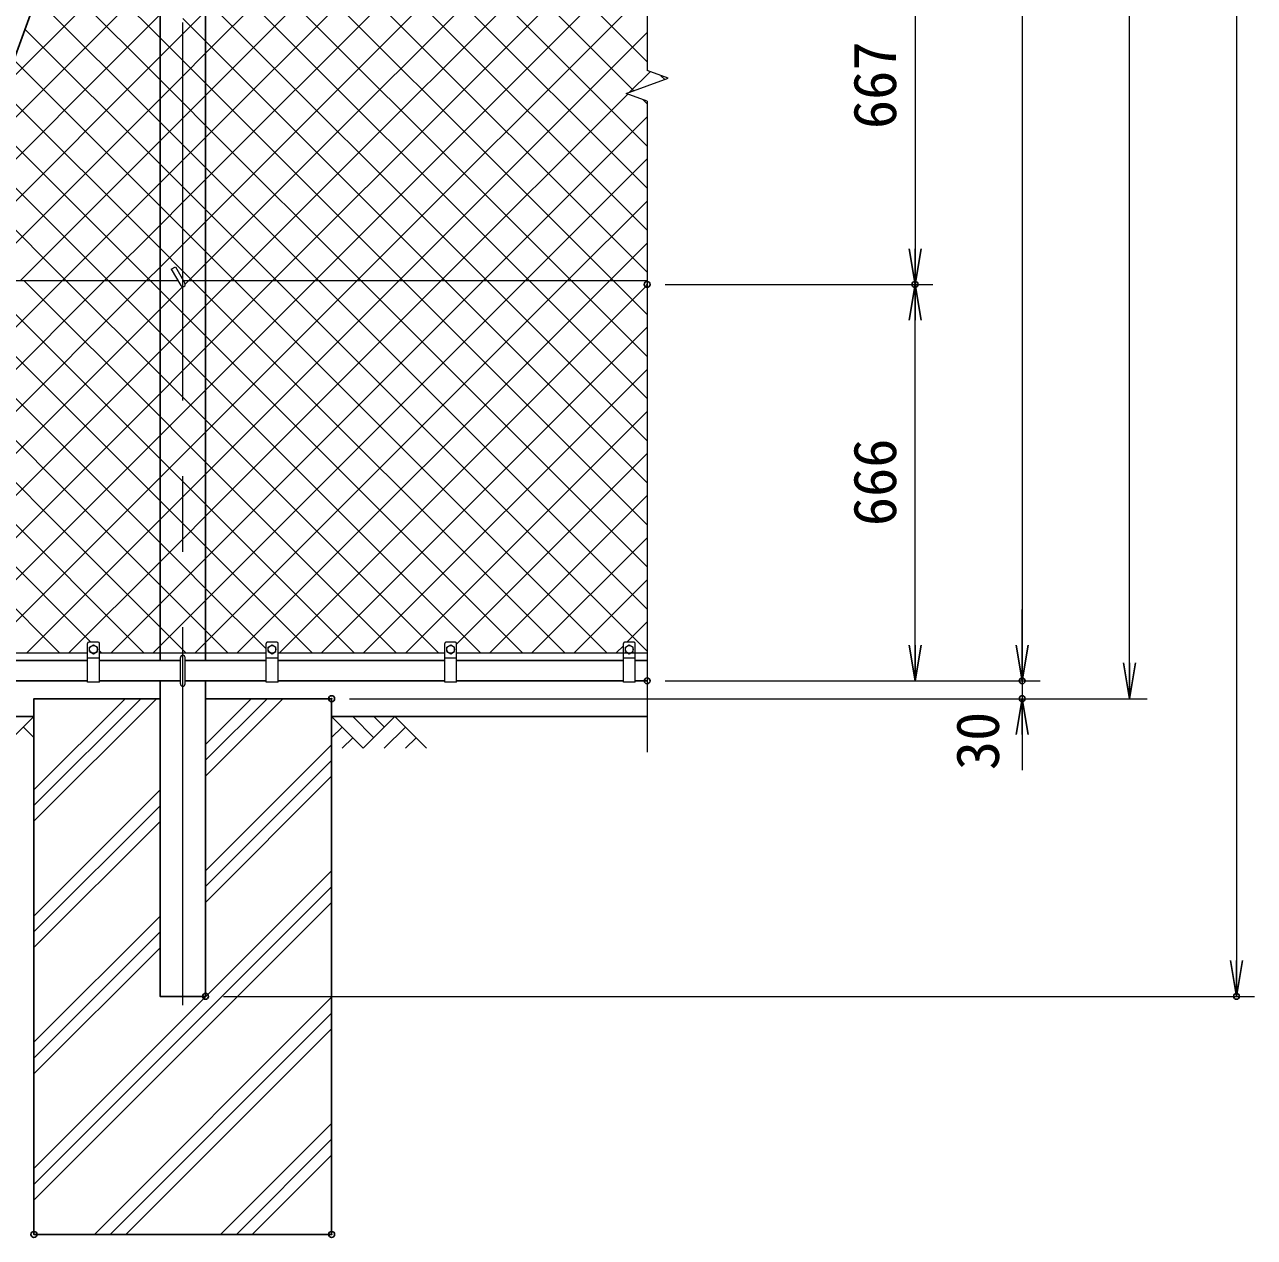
# Model space of a CAD drawing. Units: millimetres, scale not verified. Extents: x -6300 to 6300, y -4455 to 4455.
# Drawn here: x -3043 to -977, y -2530 to -492 of the extents above; entities that cross this region are included whole.
import ezdxf
from ezdxf.enums import TextEntityAlignment as Align

# ---------------------------------------------------------------- set-up
doc = ezdxf.new("R2010")
doc.units = ezdxf.units.MM
doc.header["$LTSCALE"] = 20
doc.header["$PDMODE"] = 32
doc.header["$PDSIZE"] = 10
doc.linetypes.add('USER1', pattern=[50.8, 31.75, -6.35, 6.35, -6.35])
for name, color, linetype, lineweight in [('0-0_D-STR1', 1, 'Continuous', 25), ('0-1_D-STR3', 3, 'Continuous', 13), ('0-2_D-BMK', 2, 'USER1', 13), ('0-3_D-STR2', 7, 'Continuous', 13), ('0-4_D-STR-DIM', 7, 'Continuous', 13), ('0-6_Defpoints', 8, 'Continuous', 25), ('0-7_D-DCR-HCH', 7, 'Continuous', 13), ('0-8_D-STR4', 7, 'Continuous', 25), ('0-9_D-BGD', 7, 'Continuous', 25)]:
    doc.layers.add(name, color=color, linetype=linetype, lineweight=lineweight)
doc.layers.add('0-5_0', color=7, linetype='Continuous')
doc.styles.add('ＭＳ ゴシック', font='')
doc.styles.get('ＭＳ ゴシック').set_extended_font_data('MS Gothic')

# ---------------------------------------------------------------- blocks, each defined once
blk = doc.blocks.new('_Open')
at = {"layer": '0-5_0'}
blk.add_line((-20, 3.333), (0, 0), dxfattribs=at)
blk.add_lwpolyline([(-20, -3.333), (0, 0), (-20, 0)], dxfattribs=at)

msp = doc.modelspace()

# ---------------------------------------------------------------- linework, layer by layer
at = {"layer": '0-0_D-STR1'}
for p, q in [((-2815.13, 388.34), (-2815.13, -1560.66)), ((-2738.83, -1560.66), (-2738.83, 388.34)), ((-2936.98, -1560.66), (-3216.98, -1560.66)), ((-2780.98, -1560.66), (-2916.98, -1560.66)), ((-2636.98, -1560.66), (-2772.98, -1560.66)), ((-2336.98, -1560.66), (-2616.98, -1560.66)), ((-2036.98, -1560.66), (-2316.98, -1560.66)), ((-1996.98, -1560.66), (-2016.98, -1560.66)), ((-2936.98, -1594.66), (-3216.98, -1594.66)), ((-2780.98, -1594.66), (-2916.98, -1594.66)), ((-2636.98, -1594.66), (-2772.98, -1594.66)), ((-2336.98, -1594.66), (-2616.98, -1594.66)), ((-2036.98, -1594.66), (-2316.98, -1594.66)), ((-1996.98, -1594.66), (-2016.98, -1594.66))]:
    msp.add_line(p, q, dxfattribs=at)
msp.add_lwpolyline([(-2815.13, -1594.66), (-2815.13, -2124.66), (-2738.83, -2124.66), (-2738.83, -1594.66)], dxfattribs=at)
at = {"layer": '0-1_D-STR3'}
for p, q in [((-2796.37, -903.07), (-2789.45, -899.07)), ((-2796.37, -903.07), (-2780.45, -930.66)), ((-2789.45, -899.07), (-2773.52, -926.66)), ((-2785.06, -922.66), (-4575.83, -922.66)), ((-1996.98, -922.66), (-2775.83, -922.66)), ((-3216.98, -1547.66), (-2936.98, -1547.66)), ((-2936.98, -1596.66), (-2936.98, -1531.66)), ((-2918.98, -1529.66), (-2934.98, -1529.66)), ((-2933.48, -1545.4), (-2933.48, -1537.92)), ((-2933.48, -1545.4), (-2926.98, -1549.16)), ((-2926.98, -1549.16), (-2920.48, -1545.4)), ((-2920.48, -1545.4), (-2920.48, -1537.92)), ((-2916.98, -1596.66), (-2916.98, -1531.66)), ((-2916.98, -1547.66), (-2636.98, -1547.66)), ((-2636.98, -1596.66), (-2636.98, -1531.66)), ((-2618.98, -1529.66), (-2634.98, -1529.66)), ((-2633.48, -1545.4), (-2633.48, -1537.92)), ((-2633.48, -1545.4), (-2626.98, -1549.16)), ((-2626.98, -1549.16), (-2620.48, -1545.4)), ((-2620.48, -1545.4), (-2620.48, -1537.92)), ((-2616.98, -1596.66), (-2616.98, -1531.66)), ((-2616.98, -1547.66), (-2336.98, -1547.66)), ((-2336.98, -1596.66), (-2336.98, -1531.66)), ((-2318.98, -1529.66), (-2334.98, -1529.66)), ((-2333.48, -1545.4), (-2333.48, -1537.92)), ((-2333.48, -1545.4), (-2326.98, -1549.16)), ((-2326.98, -1549.16), (-2320.48, -1545.4)), ((-2320.48, -1545.4), (-2320.48, -1537.92)), ((-2316.98, -1596.66), (-2316.98, -1531.66)), ((-2316.98, -1547.66), (-1996.98, -1547.66)), ((-2036.98, -1596.66), (-2036.98, -1531.66)), ((-2018.98, -1529.66), (-2034.98, -1529.66)), ((-2033.48, -1545.4), (-2033.48, -1537.92)), ((-2033.48, -1545.4), (-2026.98, -1549.16)), ((-2026.98, -1549.16), (-2020.48, -1545.4)), ((-2020.48, -1545.4), (-2020.48, -1537.92)), ((-2016.98, -1596.66), (-2016.98, -1531.66)), ((-2916.98, -1556.66), (-2936.98, -1556.66)), ((-2780.98, -1599.66), (-2780.98, -1555.66)), ((-2772.98, -1599.66), (-2772.98, -1555.66)), ((-2616.98, -1556.66), (-2636.98, -1556.66)), ((-2316.98, -1556.66), (-2336.98, -1556.66)), ((-2016.98, -1556.66), (-2036.98, -1556.66)), ((-2916.98, -1596.66), (-2936.98, -1596.66)), ((-2616.98, -1596.66), (-2636.98, -1596.66)), ((-2316.98, -1596.66), (-2336.98, -1596.66)), ((-2016.98, -1596.66), (-2036.98, -1596.66))]:
    msp.add_line(p, q, dxfattribs=at)
for points in [[(-2933.48, -1537.92), (-2926.98, -1534.16), (-2920.48, -1537.92)], [(-2633.48, -1537.92), (-2626.98, -1534.16), (-2620.48, -1537.92)], [(-2333.48, -1537.92), (-2326.98, -1534.16), (-2320.48, -1537.92)], [(-2033.48, -1537.92), (-2026.98, -1534.16), (-2020.48, -1537.92)]]:
    msp.add_lwpolyline(points, dxfattribs=at)
for centre in [(-2926.98, -1541.66), (-2626.98, -1541.66), (-2326.98, -1541.66), (-2026.98, -1541.66)]:
    msp.add_circle(centre, 6.49, dxfattribs=at)
for centre, radius, start, end in [((-2776.98, -928.66), 4, 210, 30), ((-2934.98, -1531.66), 2, 90, 180), ((-2918.98, -1531.66), 2, 0, 90), ((-2634.98, -1531.66), 2, 90, 180), ((-2618.98, -1531.66), 2, 0, 90), ((-2334.98, -1531.66), 2, 90, 180), ((-2318.98, -1531.66), 2, 0, 90), ((-2034.98, -1531.66), 2, 90, 180), ((-2018.98, -1531.66), 2, 0, 90), ((-2776.98, -1555.66), 4, 0, 180), ((-2776.98, -1599.66), 4, 180, 0)]:
    msp.add_arc(centre, radius, start, end, dxfattribs=at)
at = {"layer": '0-2_D-BMK'}
msp.add_line((-2776.98, -2139.66), (-2776.98, 2445.34), dxfattribs=at)
at = {"layer": '0-3_D-STR2'}
for p, q in [((-2738.83, -540.42), (-2454.07, -255.66)), ((-2738.83, -611.13), (-2383.36, -255.66)), ((-2738.83, -681.84), (-2312.65, -255.66)), ((-2738.83, -752.55), (-2241.94, -255.66)), ((-2738.83, -823.26), (-2171.23, -255.66)), ((-1996.98, -908.31), (-2649.63, -255.66)), ((-1996.98, -837.6), (-2578.92, -255.66)), ((-1996.98, -766.89), (-2508.21, -255.66)), ((-1996.98, -696.18), (-2437.5, -255.66)), ((-2815.13, -514.43), (-2985.47, -344.09)), ((-2555.39, -922.66), (-1996.98, -364.25)), ((-2194.77, -922.66), (-2738.83, -378.6)), ((-2815.13, -585.14), (-3004.34, -395.93)), ((-2815.13, -655.85), (-3023.21, -447.77)), ((-2265.48, -922.66), (-2738.83, -449.31)), ((-2484.68, -922.66), (-1996.98, -434.96)), ((-2776.98, -507.86), (-2738.83, -469.71)), ((-2738.83, -520.02), (-2776.98, -481.87)), ((-2815.13, -726.56), (-3042.07, -499.62)), ((-2815.13, -546.01), (-2776.98, -507.86)), ((-2776.98, -552.58), (-2815.13, -514.43)), ((-2413.97, -922.66), (-1996.98, -505.68)), ((-2336.19, -922.66), (-2738.83, -520.02)), ((-3191.78, -922.66), (-2815.13, -546.01)), ((-2776.98, -578.57), (-2738.83, -540.42)), ((-2738.83, -590.73), (-2776.98, -552.58)), ((-2026.5, -605.9), (-1991.94, -571.34)), ((-1967.36, -584.38), (-1973.79, -577.95)), ((-2815.13, -616.72), (-2776.98, -578.57)), ((-2776.98, -623.29), (-2815.13, -585.14)), ((-2406.9, -922.66), (-2738.83, -590.73)), ((-3121.07, -922.66), (-2815.13, -616.72)), ((-2776.98, -649.28), (-2738.83, -611.13)), ((-1996.98, -625.47), (-2004.31, -618.15)), ((-2738.83, -661.44), (-2776.98, -623.29)), ((-2831.16, -922.66), (-3098.68, -655.14)), ((-2815.13, -687.43), (-2776.98, -649.28)), ((-2776.98, -694), (-2815.13, -655.85)), ((-2272.54, -922.66), (-1996.98, -647.1)), ((-2477.61, -922.66), (-2738.83, -661.44)), ((-3050.36, -922.66), (-2815.13, -687.43)), ((-2776.98, -719.99), (-2738.83, -681.84)), ((-2738.83, -732.15), (-2776.98, -694)), ((-2901.87, -922.66), (-3117.55, -706.98)), ((-2815.13, -758.14), (-2776.98, -719.99)), ((-2201.83, -922.66), (-1996.98, -717.81)), ((-2776.98, -764.71), (-2815.13, -726.56)), ((-2548.32, -922.66), (-2738.83, -732.15)), ((-2972.58, -922.66), (-3136.42, -758.82)), ((-2979.65, -922.66), (-2815.13, -758.14)), ((-2776.98, -790.7), (-2738.83, -752.55)), ((-2738.83, -802.86), (-2776.98, -764.71)), ((-2815.13, -828.85), (-2776.98, -790.7)), ((-2619.03, -922.66), (-2738.83, -802.86)), ((-2776.98, -861.41), (-2738.83, -823.26)), ((-2908.94, -922.66), (-2815.13, -828.85)), ((-2815.13, -899.56), (-2776.98, -861.41)), ((-2838.23, -922.66), (-2815.13, -899.56)), ((-3400.81, -1485.24), (-2838.23, -922.66)), ((-3360.35, -1374.07), (-2908.94, -922.66)), ((-3319.89, -1262.89), (-2979.65, -922.66)), ((-2815.13, -1292.24), (-3184.72, -922.66)), ((-2815.13, -1221.53), (-3114.01, -922.66)), ((-2815.13, -1150.82), (-3043.29, -922.66)), ((-2815.13, -1080.11), (-2972.58, -922.66)), ((-2815.13, -1009.4), (-2901.87, -922.66)), ((-2815.13, -938.69), (-2831.16, -922.66)), ((-2738.83, -1106.1), (-2555.39, -922.66)), ((-2738.83, -1176.81), (-2484.68, -922.66)), ((-2738.83, -1247.53), (-2413.97, -922.66)), ((-2738.83, -1388.95), (-2272.54, -922.66)), ((-2738.83, -1459.66), (-2201.83, -922.66)), ((-1996.98, -1544.71), (-2619.03, -922.66)), ((-1996.98, -1474), (-2548.32, -922.66)), ((-1996.98, -1403.29), (-2477.61, -922.66)), ((-1996.98, -1332.58), (-2406.9, -922.66)), ((-1996.98, -1261.87), (-2336.19, -922.66)), ((-1996.98, -1191.16), (-2265.48, -922.66)), ((-1996.98, -1120.45), (-2194.77, -922.66)), ((-2776.98, -976.84), (-2815.13, -938.69)), ((-2614.7, -1547.66), (-1996.98, -929.94)), ((-2738.83, -1014.99), (-2776.98, -976.84)), ((-2776.98, -1047.55), (-2815.13, -1009.4)), ((-2543.99, -1547.66), (-1996.98, -1000.65)), ((-2206.16, -1547.66), (-2738.83, -1014.99)), ((-2738.83, -1085.7), (-2776.98, -1047.55)), ((-2473.28, -1547.66), (-1996.98, -1071.36)), ((-2776.98, -1118.26), (-2815.13, -1080.11)), ((-2276.87, -1547.66), (-2738.83, -1085.7)), ((-2776.98, -1144.25), (-2738.83, -1106.1)), ((-2842.56, -1547.66), (-3268.5, -1121.72)), ((-2738.83, -1156.41), (-2776.98, -1118.26)), ((-2815.13, -1182.4), (-2776.98, -1144.25)), ((-2776.98, -1188.97), (-2815.13, -1150.82)), ((-2347.58, -1547.66), (-2738.83, -1156.41)), ((-2402.57, -1547.66), (-1996.98, -1142.07)), ((-2931.27, -1529.66), (-3287.37, -1173.56)), ((-2776.98, -1214.96), (-2738.83, -1176.81)), ((-3180.39, -1547.66), (-2815.13, -1182.4)), ((-2738.83, -1227.12), (-2776.98, -1188.97)), ((-2815.13, -1253.11), (-2776.98, -1214.96)), ((-2316.98, -1532.78), (-1996.98, -1212.78)), ((-2983.98, -1547.66), (-3306.24, -1225.4)), ((-2776.98, -1259.68), (-2815.13, -1221.53)), ((-2418.29, -1547.66), (-2738.83, -1227.12)), ((-3109.68, -1547.66), (-2815.13, -1253.11)), ((-2776.98, -1285.68), (-2738.83, -1247.53)), ((-2738.83, -1297.83), (-2776.98, -1259.68)), ((-2815.13, -1323.83), (-2776.98, -1285.68)), ((-2776.98, -1330.39), (-2815.13, -1292.24)), ((-2489.01, -1547.66), (-2738.83, -1297.83)), ((-2261.15, -1547.66), (-1996.98, -1283.49)), ((-3038.97, -1547.66), (-2815.13, -1323.83)), ((-2738.83, -1368.54), (-2776.98, -1330.39)), ((-2190.44, -1547.66), (-1996.98, -1354.2)), ((-2559.72, -1547.66), (-2738.83, -1368.54)), ((-2776.98, -1427.1), (-2738.83, -1388.95)), ((-2119.73, -1547.66), (-1996.98, -1424.91)), ((-2815.13, -1465.25), (-2776.98, -1427.1)), ((-2897.54, -1547.66), (-2815.13, -1465.25)), ((-2776.98, -1497.81), (-2738.83, -1459.66)), ((-2815.13, -1535.96), (-2776.98, -1497.81)), ((-2031.02, -1529.66), (-1996.98, -1495.62)), ((-2913.27, -1547.66), (-2916.98, -1543.95)), ((-2826.83, -1547.66), (-2815.13, -1535.96)), ((-2049.02, -1547.66), (-2036.98, -1535.62))]:
    msp.add_line(p, q, dxfattribs=at)
for points in [[(-3117.56, -707.02), (-2815.13, -404.59), (-2776.98, -366.44), (-2738.83, -328.29), (-2666.2, -255.66), (-2024.2, 386.34)], [(-3077.1, -595.84), (-2815.13, -333.88), (-2776.98, -295.73), (-2738.83, -257.58), (-2736.92, -255.66), (-2092.92, 388.34)], [(-3158.03, -818.19), (-2815.13, -475.3), (-2776.98, -437.15), (-2738.83, -399), (-2595.49, -255.66), (-1996.98, 342.85)], [(-1996.98, -554.76), (-2296.08, -255.66), (-2738.83, 187.09), (-2776.98, 225.24), (-2777.91, 226.17)], [(-2019.2, -603.25), (-2366.79, -255.66), (-2738.83, 116.38), (-2776.98, 154.53), (-2796.78, 174.33)], [(-1996.98, -979.02), (-2053.34, -922.66), (-2720.34, -255.66), (-2738.83, -237.17), (-2776.98, -199.02), (-2815.13, -160.87), (-2891.12, -84.88)], [(-1996.98, -1049.73), (-2124.06, -922.66), (-2738.83, -307.88), (-2776.98, -269.73), (-2791.06, -255.66), (-2815.13, -231.58), (-2909.99, -136.72)], [(-2773.02, -928.16), (-2767.52, -922.66), (-2738.83, -893.97), (-2100.52, -255.66), (-1996.98, -152.12)], [(-3321.81, -1547.66), (-2815.13, -1040.98), (-2776.98, -1002.83), (-2738.83, -964.68), (-2696.81, -922.66), (-2029.81, -255.66), (-1996.98, -222.83)], [(-3233.1, -1529.66), (-2815.13, -1111.69), (-2776.98, -1073.54), (-2738.83, -1035.39), (-2626.1, -922.66), (-1996.98, -293.54)], [(-2064.74, -1547.66), (-2689.74, -922.66), (-2738.83, -873.57), (-2776.98, -835.42), (-2815.13, -797.27), (-3060.94, -551.46)], [(-2135.45, -1547.66), (-2738.83, -944.28), (-2760.45, -922.66), (-2776.98, -906.13), (-2815.13, -867.98), (-3079.81, -603.3)], [(-2968.26, -1547.66), (-2815.13, -1394.54), (-2776.98, -1356.39), (-2738.83, -1318.24), (-2343.26, -922.66), (-2029.55, -608.96)], [(-2756.12, -1547.66), (-2738.83, -1530.37), (-2131.12, -922.66), (-1996.98, -788.52)], [(-2685.41, -1547.66), (-2060.41, -922.66), (-1996.98, -859.23)], [(-3392.52, -1547.66), (-2815.13, -970.27), (-2777.48, -932.62)], [(-2636.98, -1541.11), (-2738.83, -1439.26), (-2776.98, -1401.11), (-2815.13, -1362.96), (-3211.89, -966.19)], [(-2701.14, -1547.66), (-2738.83, -1509.97), (-2776.98, -1471.82), (-2815.13, -1433.67), (-3230.76, -1018.03)], [(-2771.85, -1547.66), (-2776.98, -1542.53), (-2815.13, -1504.38), (-3249.63, -1069.88)]]:
    msp.add_lwpolyline(points, dxfattribs=at)
at = {"layer": '0-4_D-STR-DIM'}
for p, q in [((-1006.98, 2370.34), (-1006.98, -2064.66)), ((-1366.98, 2345.34), (-1366.98, -1534.66)), ((-1186.98, -1564.66), (-1186.98, 2345.34)), ((-1996.98, 1380.19), (-1996.98, -569.51)), ((-1546.98, -321.66), (-1546.98, -868.66)), ((-1961.74, -582.33), (-1996.98, -569.51)), ((-2032.22, -607.99), (-1961.74, -582.33)), ((-1996.98, -620.81), (-2032.22, -607.99)), ((-1996.98, -620.81), (-1996.98, -1714.66)), ((-1966.98, -928.66), (-1516.98, -928.66)), ((-1966.98, -928.66), (-1516.98, -928.66)), ((-1546.98, -1534.66), (-1546.98, -988.66)), ((-1366.98, -1534.66), (-1366.98, -1474.66)), ((-1966.98, -1594.66), (-1336.98, -1594.66)), ((-1966.98, -1594.66), (-1336.98, -1594.66)), ((-1966.98, -1594.66), (-1516.98, -1594.66)), ((-1366.98, -1594.66), (-1366.98, -1624.66)), ((-2496.98, -1624.66), (-1336.98, -1624.66)), ((-2496.98, -1624.66), (-1156.98, -1624.66)), ((-1366.98, -1684.66), (-1366.98, -1744.66)), ((-2708.83, -2124.66), (-976.98, -2124.66))]:
    msp.add_line(p, q, dxfattribs=at)
at = {"layer": '0-6_Defpoints'}
msp.add_line((-3433.36, -1574.66), (-1996.98, 2371.76), dxfattribs=at)
for p in [(-1996.98, -928.66), (-1546.98, -928.66), (-1996.98, -1594.66), (-1366.98, -1594.66), (-2526.98, -1624.66), (-1366.98, -1624.66), (-2738.83, -2124.66), (-1006.98, -2124.66), (-3026.98, -2524.66), (-2526.98, -2524.66)]:
    msp.add_point(p, dxfattribs=at)
at = {"layer": '0-7_D-DCR-HCH'}
for p, q in [((-3026.98, -1830.65), (-2820.99, -1624.66)), ((-3026.98, -1804.13), (-2847.51, -1624.66)), ((-3026.98, -1777.62), (-2874.02, -1624.66)), ((-2738.83, -1754.63), (-2608.86, -1624.66)), ((-2738.83, -1728.12), (-2635.38, -1624.66)), ((-2738.83, -1701.6), (-2661.89, -1624.66)), ((-3080.19, -1707.87), (-3026.98, -1654.66)), ((-3044.72, -1672.4), (-3026.98, -1690.05)), ((-2473.77, -1707.87), (-2526.98, -1654.66)), ((-2509.24, -1672.4), (-2526.98, -1690.05)), ((-2456.03, -1690.13), (-2491.51, -1654.66)), ((-2420.56, -1654.66), (-2473.77, -1707.87)), ((-2438.2, -1672.49), (-2456.03, -1654.66)), ((-2402.82, -1672.4), (-2438.46, -1707.87)), ((-2420.56, -1654.66), (-2367.35, -1707.87)), ((-2491.51, -1690.13), (-2509.33, -1707.87)), ((-2385.08, -1690.13), (-2402.9, -1707.87)), ((-2738.83, -1913.73), (-2526.98, -1701.88)), ((-2738.83, -1940.25), (-2526.98, -1728.4)), ((-2738.83, -1966.76), (-2526.98, -1754.91)), ((-3026.98, -1989.75), (-2815.13, -1777.9)), ((-3026.98, -2016.27), (-2815.13, -1804.42)), ((-3026.98, -2042.78), (-2815.13, -1830.93)), ((-3026.98, -2414.01), (-2526.98, -1914.01)), ((-3026.98, -2440.53), (-2526.98, -1940.53)), ((-3026.98, -2467.05), (-2526.98, -1967.05)), ((-3026.98, -2201.88), (-2815.13, -1990.03)), ((-3026.98, -2228.4), (-2815.13, -2016.55)), ((-3026.98, -2254.91), (-2815.13, -2043.06)), ((-2925.5, -2524.66), (-2526.98, -2126.15)), ((-2898.98, -2524.66), (-2526.98, -2152.66)), ((-2872.46, -2524.66), (-2526.98, -2179.18)), ((-2713.36, -2524.66), (-2526.98, -2338.28)), ((-2686.85, -2524.66), (-2526.98, -2364.79)), ((-2660.33, -2524.66), (-2526.98, -2391.31))]:
    msp.add_line(p, q, dxfattribs=at)
at = {"layer": '0-8_D-STR4'}
msp.add_line((-2526.98, -1624.66), (-2738.83, -1624.66), dxfattribs=at)
msp.add_lwpolyline([(-2815.13, -1624.66), (-3026.98, -1624.66), (-3026.98, -2524.66), (-2526.98, -2524.66), (-2526.98, -1624.66)], dxfattribs=at)
at = {"layer": '0-9_D-BGD'}
for p, q in [((-3026.98, -1654.66), (-4326.98, -1654.66)), ((-1996.98, -1654.66), (-2526.98, -1654.66))]:
    msp.add_line(p, q, dxfattribs=at)

# ---------------------------------------------------------------- block references
at = {"layer": '0-4_D-STR-DIM', "xscale": 3, "yscale": 3}
for p, rotation in [((-1546.98, -928.66), 270), ((-1546.98, -928.66), 90), ((-1546.98, -1594.66), 270), ((-1366.98, -1594.66), 270), ((-1366.98, -1594.66), 270), ((-1186.98, -1624.66), 270), ((-1366.98, -1624.66), 90), ((-1006.98, -2124.66), 270)]:
    msp.add_blockref('_Open', p, dxfattribs=dict(at, rotation=rotation))

# ---------------------------------------------------------------- texts
at = {"layer": '0-4_D-STR-DIM', "style": 'ＭＳ ゴシック'}
for s, p in [('667', (-1557.1, -667.69)), ('666', (-1557.1, -1334.75)), ('30', (-1384.35, -1744.67))]:
    msp.add_text(s, height=72.14, rotation=90, dxfattribs=at).set_placement(p, align=Align.BOTTOM_LEFT)

doc.saveas('drawing.dxf')
